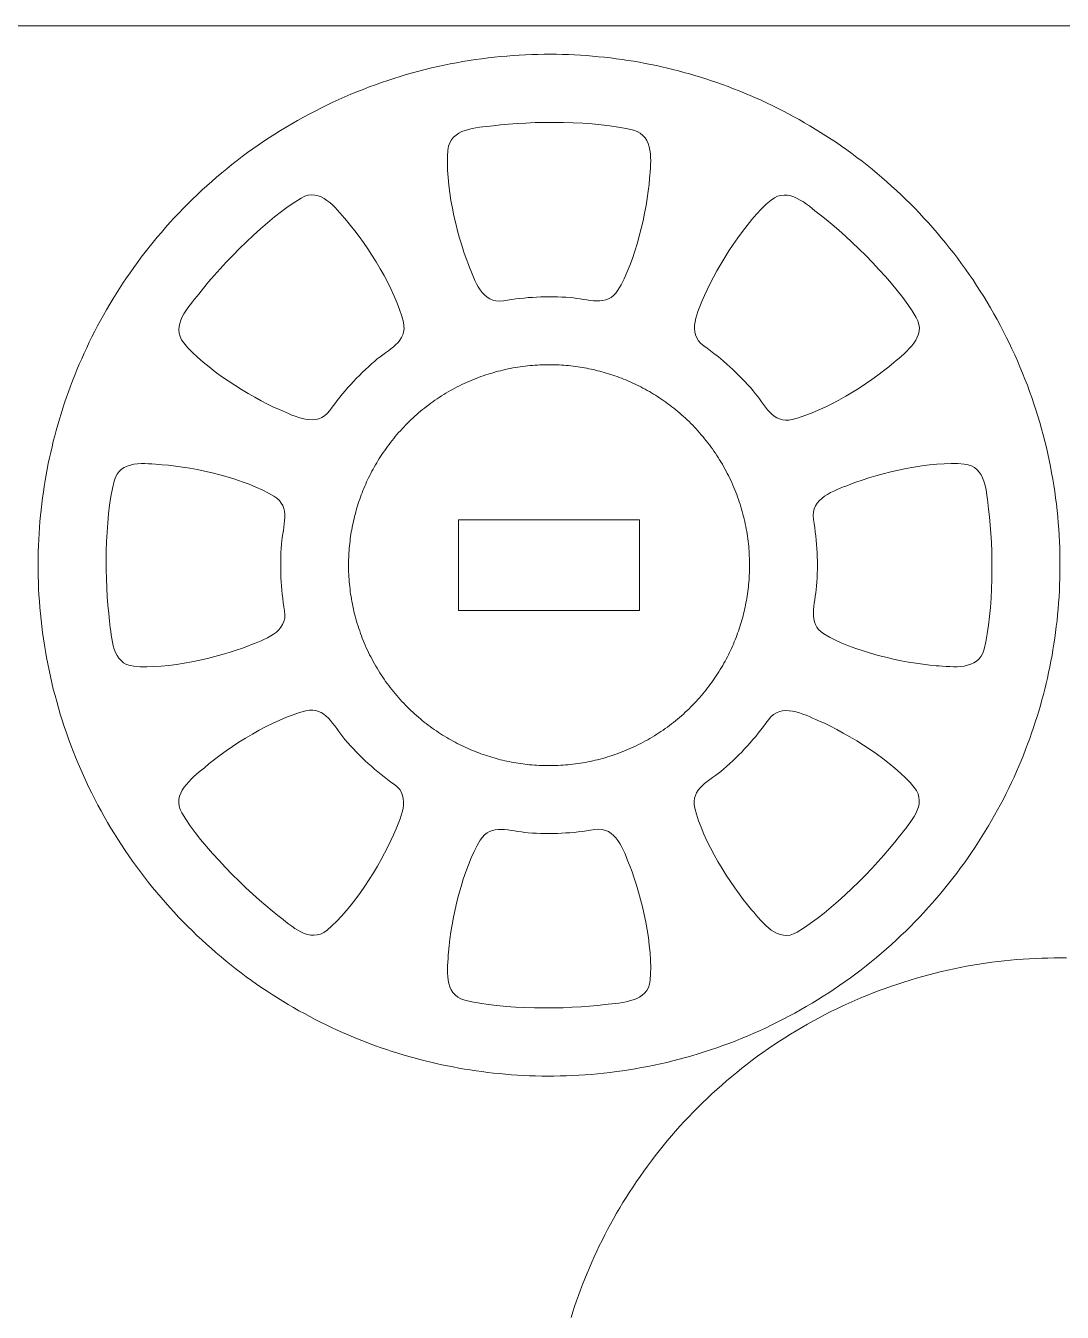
# Model space of a CAD drawing. Header units: inches. Extents: x -487 to 78, y 105 to 340.
# Drawn here: x -77.89 to -42.43, y 296.37 to 340.39 of the extents above; entities that cross this region are included whole.
import ezdxf

# ---------------------------------------------------------------- set-up
doc = ezdxf.new("R2010")
doc.units = ezdxf.units.IN
doc.header["$MEASUREMENT"] = 0
doc.layers.add('Capa 1', color=7, linetype='Continuous')
doc.layers.add('Capa 3', color=150, linetype='Continuous')

msp = doc.modelspace()

# ---------------------------------------------------------------- linework, layer by layer
at = {"layer": 'Capa 1', "color": 28, "lineweight": 9, "true_color": 0x11100b}
for points in [[(-55.745, 338.892), (-55.933, 338.938), (-56.124, 338.982), (-56.313, 339.024), (-56.507, 339.064), (-56.701, 339.102), (-56.895, 339.138), (-57.089, 339.172), (-57.285, 339.204), (-57.485, 339.234), (-57.684, 339.261), (-57.884, 339.287), (-58.086, 339.31), (-58.288, 339.331), (-58.493, 339.349), (-58.698, 339.366), (-58.903, 339.38), (-59.108, 339.391), (-59.315, 339.4), (-59.523, 339.407), (-59.733, 339.411), (-59.944, 339.413), (-60.154, 339.412), (-60.364, 339.409), (-60.575, 339.403), (-60.788, 339.395), (-61.001, 339.383), (-61.214, 339.37), (-61.427, 339.353), (-61.64, 339.334), (-61.856, 339.313), (-62.072, 339.288), (-62.285, 339.261), (-62.501, 339.231), (-62.716, 339.198), (-62.932, 339.163), (-63.145, 339.125), (-63.361, 339.083), (-63.577, 339.04), (-63.793, 338.993), (-64.009, 338.944), (-64.222, 338.891), (-64.438, 338.836), (-64.651, 338.778), (-64.867, 338.717), (-65.08, 338.654), (-65.293, 338.588), (-65.503, 338.518), (-65.716, 338.446), (-65.926, 338.371), (-66.137, 338.294), (-66.347, 338.213), (-66.555, 338.13), (-66.765, 338.044), (-66.97, 337.956), (-67.178, 337.864), (-67.383, 337.77), (-67.585, 337.673), (-67.79, 337.574), (-67.989, 337.472), (-68.191, 337.367), (-68.388, 337.259), (-68.587, 337.149), (-68.784, 337.037), (-68.978, 336.921), (-69.172, 336.804), (-69.363, 336.683), (-69.552, 336.561), (-69.74, 336.436), (-69.929, 336.308), (-70.112, 336.179), (-70.295, 336.047), (-70.478, 335.912), (-70.658, 335.776), (-70.836, 335.637), (-71.011, 335.496), (-71.183, 335.353), (-71.355, 335.208), (-71.524, 335.061), (-71.694, 334.911), (-71.858, 334.76), (-72.022, 334.607), (-72.183, 334.452), (-72.341, 334.296), (-72.497, 334.137), (-72.652, 333.977), (-72.803, 333.815), (-72.953, 333.652), (-73.101, 333.487), (-73.245, 333.32), (-73.387, 333.152), (-73.527, 332.983), (-73.666, 332.812), (-73.8, 332.64), (-73.934, 332.467), (-74.062, 332.292), (-74.191, 332.116), (-74.316, 331.939), (-74.439, 331.761), (-74.559, 331.582), (-74.677, 331.403), (-74.792, 331.222), (-74.904, 331.04), (-75.013, 330.858), (-75.119, 330.674), (-75.226, 330.49), (-75.327, 330.306), (-75.428, 330.12), (-75.524, 329.935), (-75.619, 329.748), (-75.71, 329.562), (-75.8, 329.374), (-75.887, 329.187), (-75.972, 328.999), (-76.054, 328.811), (-76.133, 328.622), (-76.209, 328.434), (-76.283, 328.245), (-76.354, 328.056), (-76.425, 327.867), (-76.491, 327.678), (-76.556, 327.489), (-76.619, 327.301), (-76.677, 327.112), (-76.734, 326.924), (-76.789, 326.735), (-76.843, 326.547), (-76.892, 326.359), (-76.942, 326.172), (-76.985, 325.984), (-77.032, 325.794), (-77.073, 325.604), (-77.114, 325.412), (-77.152, 325.218), (-77.187, 325.024), (-77.22, 324.828), (-77.253, 324.631), (-77.283, 324.433), (-77.31, 324.234), (-77.335, 324.033), (-77.36, 323.832), (-77.379, 323.629), (-77.398, 323.426), (-77.414, 323.221), (-77.428, 323.016), (-77.442, 322.809), (-77.45, 322.602), (-77.455, 322.394), (-77.461, 322.185), (-77.463, 321.975), (-77.461, 321.765), (-77.458, 321.554), (-77.453, 321.342), (-77.444, 321.13), (-77.433, 320.917), (-77.42, 320.704), (-77.403, 320.49), (-77.384, 320.276), (-77.362, 320.062), (-77.338, 319.847), (-77.31, 319.632), (-77.28, 319.417), (-77.248, 319.202), (-77.212, 318.987), (-77.174, 318.771), (-77.133, 318.556), (-77.089, 318.34), (-77.043, 318.125), (-76.994, 317.91), (-76.942, 317.695), (-76.884, 317.481), (-76.827, 317.266), (-76.767, 317.052), (-76.704, 316.839), (-76.636, 316.626), (-76.567, 316.414), (-76.496, 316.202), (-76.42, 315.991), (-76.343, 315.78), (-76.261, 315.571), (-76.179, 315.362), (-76.095, 315.154), (-76.005, 314.947), (-75.914, 314.741), (-75.819, 314.536), (-75.723, 314.332), (-75.622, 314.129), (-75.521, 313.928), (-75.415, 313.728), (-75.308, 313.528), (-75.199, 313.331), (-75.087, 313.135), (-74.969, 312.94), (-74.852, 312.747), (-74.732, 312.555), (-74.611, 312.365), (-74.486, 312.177), (-74.357, 311.99), (-74.229, 311.805), (-74.095, 311.622), (-73.961, 311.44), (-73.824, 311.261), (-73.685, 311.083), (-73.546, 310.908), (-73.401, 310.734), (-73.256, 310.562), (-73.109, 310.393), (-72.961, 310.225), (-72.808, 310.06), (-72.655, 309.897), (-72.502, 309.736), (-72.344, 309.577), (-72.185, 309.42), (-72.027, 309.266), (-71.863, 309.114), (-71.702, 308.965), (-71.535, 308.818), (-71.369, 308.673), (-71.202, 308.53), (-71.033, 308.391), (-70.86, 308.253), (-70.688, 308.118), (-70.516, 307.985), (-70.341, 307.855), (-70.167, 307.728), (-69.989, 307.602), (-69.811, 307.48), (-69.631, 307.36), (-69.451, 307.242), (-69.27, 307.127), (-69.09, 307.015), (-68.907, 306.905), (-68.724, 306.798), (-68.538, 306.693), (-68.355, 306.591), (-68.169, 306.491), (-67.984, 306.394), (-67.798, 306.299), (-67.609, 306.207), (-67.424, 306.118), (-67.235, 306.031), (-67.047, 305.947), (-66.861, 305.865), (-66.672, 305.786), (-66.484, 305.709), (-66.295, 305.635), (-66.104, 305.563), (-65.916, 305.493), (-65.727, 305.426), (-65.539, 305.362), (-65.35, 305.3), (-65.162, 305.24), (-64.973, 305.183), (-64.785, 305.128), (-64.596, 305.075), (-64.408, 305.025), (-64.222, 304.977), (-64.033, 304.931), (-63.842, 304.887), (-63.654, 304.845), (-63.46, 304.805), (-63.268, 304.767), (-63.072, 304.731), (-62.878, 304.697), (-62.681, 304.665), (-62.482, 304.635), (-62.282, 304.608), (-62.083, 304.582), (-61.881, 304.559), (-61.678, 304.538), (-61.474, 304.519), (-61.269, 304.503), (-61.064, 304.489), (-60.859, 304.478), (-60.651, 304.468), (-60.444, 304.462), (-60.233, 304.457), (-60.026, 304.456), (-59.815, 304.456), (-59.602, 304.46), (-59.392, 304.466), (-59.179, 304.474), (-58.966, 304.485), (-58.753, 304.499), (-58.54, 304.515), (-58.326, 304.534), (-58.111, 304.556), (-57.897, 304.581), (-57.682, 304.608), (-57.466, 304.638), (-57.25, 304.67), (-57.037, 304.706), (-56.821, 304.744), (-56.605, 304.785), (-56.389, 304.829), (-56.174, 304.876), (-55.958, 304.925), (-55.745, 304.978), (-55.529, 305.032), (-55.316, 305.091), (-55.103, 305.151), (-54.887, 305.215), (-54.674, 305.281), (-54.463, 305.35), (-54.25, 305.422), (-54.04, 305.497), (-53.83, 305.575), (-53.619, 305.655), (-53.412, 305.738), (-53.204, 305.824), (-52.996, 305.913), (-52.789, 306.005), (-52.584, 306.099), (-52.382, 306.195), (-52.18, 306.295), (-51.977, 306.397), (-51.778, 306.502), (-51.579, 306.61), (-51.379, 306.72), (-51.185, 306.832), (-50.988, 306.947), (-50.797, 307.065), (-50.603, 307.185), (-50.415, 307.308), (-50.226, 307.433), (-50.038, 307.56), (-49.855, 307.69), (-49.672, 307.822), (-49.489, 307.956), (-49.311, 308.093), (-49.133, 308.232), (-48.956, 308.373), (-48.784, 308.516), (-48.612, 308.661), (-48.442, 308.808), (-48.273, 308.957), (-48.109, 309.108), (-47.945, 309.261), (-47.784, 309.416), (-47.625, 309.573), (-47.47, 309.732), (-47.314, 309.892), (-47.164, 310.053), (-47.014, 310.217), (-46.866, 310.382), (-46.721, 310.548), (-46.579, 310.716), (-46.44, 310.886), (-46.303, 311.057), (-46.167, 311.229), (-46.036, 311.402), (-45.904, 311.577), (-45.776, 311.752), (-45.65, 311.929), (-45.53, 312.107), (-45.41, 312.286), (-45.292, 312.466), (-45.175, 312.647), (-45.063, 312.829), (-44.954, 313.011), (-44.847, 313.195), (-44.741, 313.378), (-44.639, 313.563), (-44.541, 313.748), (-44.443, 313.934), (-44.35, 314.12), (-44.257, 314.307), (-44.167, 314.494), (-44.079, 314.682), (-43.995, 314.87), (-43.913, 315.058), (-43.834, 315.246), (-43.757, 315.435), (-43.683, 315.624), (-43.612, 315.813), (-43.541, 316.002), (-43.476, 316.19), (-43.41, 316.379), (-43.35, 316.568), (-43.29, 316.757), (-43.233, 316.945), (-43.178, 317.133), (-43.123, 317.322), (-43.074, 317.509), (-43.025, 317.697), (-42.981, 317.885), (-42.938, 318.074), (-42.894, 318.265), (-42.853, 318.457), (-42.815, 318.65), (-42.779, 318.845), (-42.746, 319.041), (-42.713, 319.238), (-42.683, 319.436), (-42.656, 319.635), (-42.632, 319.836), (-42.607, 320.037), (-42.588, 320.24), (-42.569, 320.443), (-42.552, 320.648), (-42.539, 320.853), (-42.528, 321.06), (-42.517, 321.267), (-42.511, 321.475), (-42.506, 321.684), (-42.506, 321.894), (-42.506, 322.104), (-42.509, 322.315), (-42.514, 322.527), (-42.522, 322.739), (-42.533, 322.951), (-42.547, 323.165), (-42.563, 323.378), (-42.582, 323.592), (-42.604, 323.807), (-42.629, 324.021), (-42.656, 324.236), (-42.686, 324.451), (-42.719, 324.667), (-42.754, 324.882), (-42.793, 325.098), (-42.834, 325.313), (-42.877, 325.528), (-42.924, 325.744), (-42.973, 325.959), (-43.028, 326.174), (-43.082, 326.388), (-43.14, 326.603), (-43.2, 326.817), (-43.263, 327.03), (-43.331, 327.243), (-43.399, 327.455), (-43.47, 327.667), (-43.547, 327.878), (-43.623, 328.088), (-43.705, 328.298), (-43.787, 328.507), (-43.875, 328.715), (-43.962, 328.922), (-44.055, 329.128), (-44.148, 329.333), (-44.243, 329.537), (-44.344, 329.739), (-44.445, 329.941), (-44.552, 330.141), (-44.659, 330.34), (-44.768, 330.538), (-44.883, 330.734), (-44.997, 330.929), (-45.115, 331.122), (-45.235, 331.314), (-45.358, 331.504), (-45.481, 331.692), (-45.609, 331.879), (-45.74, 332.064), (-45.872, 332.247), (-46.005, 332.428), (-46.142, 332.608), (-46.281, 332.785), (-46.421, 332.961), (-46.565, 333.135), (-46.71, 333.306), (-46.858, 333.476), (-47.005, 333.644), (-47.158, 333.809), (-47.311, 333.972), (-47.464, 334.133), (-47.623, 334.292), (-47.781, 334.448), (-47.94, 334.602), (-48.104, 334.754), (-48.265, 334.904), (-48.431, 335.051), (-48.598, 335.196), (-48.765, 335.338), (-48.934, 335.478), (-49.106, 335.616), (-49.278, 335.751), (-49.45, 335.884), (-49.625, 336.014), (-49.803, 336.141), (-49.978, 336.266), (-50.155, 336.389), (-50.335, 336.509), (-50.516, 336.627), (-50.696, 336.742), (-50.879, 336.854), (-51.059, 336.964), (-51.242, 337.071), (-51.428, 337.176), (-51.611, 337.278), (-51.797, 337.378), (-51.983, 337.475), (-52.169, 337.569), (-52.357, 337.661), (-52.543, 337.751), (-52.731, 337.838), (-52.92, 337.922), (-53.108, 338.004), (-53.297, 338.083), (-53.485, 338.16), (-53.674, 338.234), (-53.862, 338.306), (-54.051, 338.375), (-54.239, 338.442), (-54.428, 338.507), (-54.617, 338.569), (-54.805, 338.629), (-54.993, 338.686), (-55.182, 338.741), (-55.37, 338.793), (-55.559, 338.844), (-55.745, 338.892)], [(-58.321, 328.588), (-58.247, 328.57), (-58.173, 328.55), (-58.1, 328.529), (-58.026, 328.508), (-57.952, 328.485), (-57.878, 328.462), (-57.805, 328.438), (-57.731, 328.412), (-57.654, 328.386), (-57.581, 328.359), (-57.507, 328.331), (-57.433, 328.301), (-57.359, 328.271), (-57.285, 328.24), (-57.212, 328.208), (-57.138, 328.175), (-57.064, 328.141), (-56.99, 328.106), (-56.917, 328.07), (-56.843, 328.032), (-56.772, 327.994), (-56.698, 327.955), (-56.627, 327.915), (-56.553, 327.874), (-56.482, 327.832), (-56.411, 327.789), (-56.34, 327.745), (-56.269, 327.7), (-56.198, 327.653), (-56.127, 327.607), (-56.056, 327.558), (-55.988, 327.509), (-55.92, 327.459), (-55.851, 327.408), (-55.783, 327.356), (-55.715, 327.303), (-55.649, 327.249), (-55.581, 327.194), (-55.515, 327.138), (-55.45, 327.081), (-55.384, 327.024), (-55.321, 326.965), (-55.258, 326.906), (-55.196, 326.845), (-55.133, 326.783), (-55.07, 326.721), (-55.01, 326.658), (-54.95, 326.594), (-54.892, 326.529), (-54.832, 326.464), (-54.775, 326.397), (-54.717, 326.329), (-54.663, 326.261), (-54.606, 326.193), (-54.551, 326.123), (-54.499, 326.052), (-54.447, 325.981), (-54.395, 325.909), (-54.343, 325.837), (-54.294, 325.763), (-54.245, 325.69), (-54.196, 325.615), (-54.149, 325.54), (-54.103, 325.464), (-54.056, 325.387), (-54.013, 325.31), (-53.969, 325.233), (-53.928, 325.155), (-53.887, 325.076), (-53.846, 324.997), (-53.808, 324.918), (-53.769, 324.838), (-53.731, 324.757), (-53.696, 324.676), (-53.663, 324.595), (-53.628, 324.514), (-53.595, 324.431), (-53.565, 324.349), (-53.535, 324.267), (-53.505, 324.184), (-53.475, 324.101), (-53.45, 324.017), (-53.423, 323.934), (-53.398, 323.85), (-53.373, 323.766), (-53.352, 323.682), (-53.33, 323.598), (-53.308, 323.514), (-53.289, 323.429), (-53.272, 323.345), (-53.253, 323.26), (-53.237, 323.176), (-53.223, 323.091), (-53.209, 323.007), (-53.196, 322.922), (-53.185, 322.838), (-53.174, 322.753), (-53.163, 322.669), (-53.155, 322.585), (-53.149, 322.501), (-53.141, 322.417), (-53.136, 322.333), (-53.133, 322.25), (-53.128, 322.167), (-53.128, 322.084), (-53.125, 322.001), (-53.125, 321.918), (-53.125, 321.836), (-53.128, 321.754), (-53.13, 321.673), (-53.133, 321.591), (-53.139, 321.51), (-53.144, 321.429), (-53.149, 321.349), (-53.158, 321.269), (-53.166, 321.19), (-53.174, 321.111), (-53.185, 321.032), (-53.196, 320.954), (-53.207, 320.876), (-53.22, 320.799), (-53.231, 320.722), (-53.248, 320.646), (-53.261, 320.57), (-53.278, 320.494), (-53.294, 320.42), (-53.311, 320.345), (-53.33, 320.272), (-53.349, 320.198), (-53.368, 320.124), (-53.39, 320.051), (-53.409, 319.977), (-53.434, 319.903), (-53.455, 319.829), (-53.48, 319.755), (-53.505, 319.68), (-53.532, 319.606), (-53.559, 319.532), (-53.586, 319.458), (-53.617, 319.384), (-53.647, 319.31), (-53.677, 319.236), (-53.709, 319.162), (-53.742, 319.088), (-53.778, 319.015), (-53.813, 318.941), (-53.849, 318.868), (-53.884, 318.795), (-53.923, 318.722), (-53.964, 318.649), (-54.002, 318.577), (-54.043, 318.505), (-54.086, 318.433), (-54.13, 318.361), (-54.174, 318.29), (-54.218, 318.219), (-54.264, 318.148), (-54.311, 318.078), (-54.36, 318.009), (-54.409, 317.939), (-54.458, 317.87), (-54.51, 317.802), (-54.562, 317.733), (-54.614, 317.666), (-54.668, 317.599), (-54.723, 317.532), (-54.78, 317.466), (-54.835, 317.401), (-54.895, 317.336), (-54.952, 317.272), (-55.013, 317.209), (-55.073, 317.146), (-55.135, 317.084), (-55.196, 317.022), (-55.261, 316.961), (-55.324, 316.901), (-55.39, 316.842), (-55.455, 316.784), (-55.521, 316.726), (-55.589, 316.669), (-55.657, 316.613), (-55.726, 316.557), (-55.794, 316.503), (-55.865, 316.449), (-55.936, 316.397), (-56.01, 316.345), (-56.081, 316.294), (-56.155, 316.244), (-56.228, 316.195), (-56.302, 316.147), (-56.379, 316.099), (-56.455, 316.054), (-56.532, 316.008), (-56.608, 315.964), (-56.684, 315.921), (-56.764, 315.879), (-56.843, 315.837), (-56.919, 315.797), (-57.001, 315.758), (-57.081, 315.72), (-57.16, 315.683), (-57.242, 315.648), (-57.324, 315.613), (-57.403, 315.579), (-57.485, 315.546), (-57.57, 315.515), (-57.652, 315.484), (-57.734, 315.455), (-57.818, 315.427), (-57.9, 315.4), (-57.985, 315.374), (-58.067, 315.348), (-58.151, 315.325), (-58.236, 315.302), (-58.321, 315.28), (-58.406, 315.26), (-58.488, 315.241), (-58.572, 315.222), (-58.657, 315.205), (-58.742, 315.189), (-58.826, 315.174), (-58.911, 315.16), (-58.996, 315.147), (-59.08, 315.135), (-59.165, 315.125), (-59.25, 315.115), (-59.332, 315.107), (-59.416, 315.099), (-59.501, 315.093), (-59.583, 315.087), (-59.668, 315.083), (-59.752, 315.08), (-59.834, 315.077), (-59.916, 315.076), (-59.998, 315.076), (-60.083, 315.076), (-60.165, 315.078), (-60.244, 315.081), (-60.326, 315.084), (-60.408, 315.089), (-60.487, 315.094), (-60.569, 315.101), (-60.648, 315.108), (-60.728, 315.116), (-60.807, 315.125), (-60.886, 315.135), (-60.963, 315.146), (-61.042, 315.158), (-61.118, 315.17), (-61.195, 315.184), (-61.271, 315.198), (-61.348, 315.213), (-61.424, 315.229), (-61.498, 315.245), (-61.572, 315.262), (-61.646, 315.28), (-61.719, 315.299), (-61.793, 315.319), (-61.867, 315.339), (-61.941, 315.361), (-62.014, 315.383), (-62.088, 315.407), (-62.162, 315.431), (-62.238, 315.457), (-62.312, 315.483), (-62.386, 315.51), (-62.46, 315.538), (-62.533, 315.567), (-62.607, 315.598), (-62.681, 315.629), (-62.755, 315.661), (-62.829, 315.694), (-62.902, 315.728), (-62.976, 315.763), (-63.05, 315.799), (-63.124, 315.836), (-63.195, 315.874), (-63.268, 315.913), (-63.342, 315.954), (-63.413, 315.995), (-63.484, 316.037), (-63.555, 316.08), (-63.629, 316.124), (-63.7, 316.169), (-63.768, 316.215), (-63.839, 316.262), (-63.91, 316.31), (-63.979, 316.36), (-64.047, 316.41), (-64.115, 316.461), (-64.184, 316.513), (-64.252, 316.566), (-64.32, 316.62), (-64.386, 316.675), (-64.451, 316.731), (-64.517, 316.787), (-64.582, 316.845), (-64.645, 316.904), (-64.708, 316.963), (-64.771, 317.024), (-64.834, 317.085), (-64.897, 317.148), (-64.957, 317.211), (-65.017, 317.275), (-65.077, 317.34), (-65.134, 317.405), (-65.192, 317.472), (-65.249, 317.539), (-65.306, 317.608), (-65.361, 317.676), (-65.416, 317.746), (-65.468, 317.816), (-65.522, 317.888), (-65.574, 317.96), (-65.623, 318.032), (-65.675, 318.106), (-65.722, 318.179), (-65.771, 318.254), (-65.817, 318.329), (-65.864, 318.405), (-65.91, 318.481), (-65.954, 318.558), (-65.998, 318.636), (-66.039, 318.714), (-66.08, 318.793), (-66.121, 318.872), (-66.159, 318.951), (-66.197, 319.031), (-66.235, 319.112), (-66.271, 319.193), (-66.306, 319.274), (-66.339, 319.355), (-66.372, 319.437), (-66.402, 319.52), (-66.435, 319.602), (-66.462, 319.685), (-66.492, 319.768), (-66.519, 319.852), (-66.544, 319.935), (-66.569, 320.019), (-66.593, 320.103), (-66.615, 320.187), (-66.637, 320.271), (-66.659, 320.355), (-66.678, 320.44), (-66.697, 320.524), (-66.713, 320.609), (-66.73, 320.693), (-66.743, 320.778), (-66.757, 320.862), (-66.771, 320.947), (-66.782, 321.031), (-66.793, 321.116), (-66.803, 321.2), (-66.812, 321.284), (-66.82, 321.368), (-66.825, 321.452), (-66.831, 321.535), (-66.836, 321.619), (-66.839, 321.702), (-66.842, 321.785), (-66.842, 321.868), (-66.842, 321.95), (-66.842, 322.033), (-66.839, 322.115), (-66.836, 322.196), (-66.834, 322.278), (-66.828, 322.359), (-66.823, 322.439), (-66.817, 322.519), (-66.809, 322.599), (-66.801, 322.679), (-66.793, 322.758), (-66.782, 322.837), (-66.771, 322.915), (-66.76, 322.993), (-66.749, 323.07), (-66.735, 323.147), (-66.719, 323.223), (-66.705, 323.299), (-66.689, 323.374), (-66.672, 323.449), (-66.656, 323.523), (-66.637, 323.597), (-66.618, 323.671), (-66.599, 323.744), (-66.579, 323.818), (-66.558, 323.892), (-66.533, 323.966), (-66.511, 324.04), (-66.487, 324.114), (-66.462, 324.188), (-66.435, 324.262), (-66.407, 324.336), (-66.38, 324.411), (-66.35, 324.485), (-66.32, 324.559), (-66.29, 324.633), (-66.257, 324.706), (-66.224, 324.78), (-66.189, 324.854), (-66.156, 324.927), (-66.118, 325.001), (-66.082, 325.073), (-66.044, 325.146), (-66.003, 325.219), (-65.965, 325.292), (-65.924, 325.364), (-65.88, 325.436), (-65.839, 325.507), (-65.793, 325.579), (-65.749, 325.65), (-65.703, 325.72), (-65.656, 325.79), (-65.607, 325.86), (-65.558, 325.93), (-65.509, 325.999), (-65.457, 326.067), (-65.405, 326.135), (-65.353, 326.203), (-65.298, 326.27), (-65.243, 326.336), (-65.186, 326.402), (-65.132, 326.468), (-65.071, 326.532), (-65.014, 326.597), (-64.954, 326.66), (-64.894, 326.723), (-64.834, 326.785), (-64.771, 326.847), (-64.708, 326.907), (-64.643, 326.967), (-64.577, 327.027), (-64.511, 327.085), (-64.446, 327.143), (-64.378, 327.2), (-64.309, 327.256), (-64.241, 327.311), (-64.173, 327.366), (-64.102, 327.419), (-64.031, 327.472), (-63.96, 327.524), (-63.886, 327.575), (-63.812, 327.625), (-63.738, 327.674), (-63.665, 327.722), (-63.588, 327.769), (-63.512, 327.815), (-63.438, 327.861), (-63.359, 327.905), (-63.282, 327.948), (-63.203, 327.99), (-63.126, 328.031), (-63.047, 328.071), (-62.968, 328.11), (-62.886, 328.148), (-62.807, 328.185), (-62.725, 328.221), (-62.646, 328.256), (-62.564, 328.29), (-62.482, 328.322), (-62.4, 328.354), (-62.315, 328.384), (-62.233, 328.414), (-62.151, 328.442), (-62.066, 328.469), (-61.982, 328.495), (-61.9, 328.52), (-61.815, 328.544), (-61.73, 328.567), (-61.646, 328.588), (-61.564, 328.609), (-61.479, 328.628), (-61.394, 328.647), (-61.31, 328.664), (-61.225, 328.68), (-61.14, 328.695), (-61.056, 328.709), (-60.971, 328.722), (-60.886, 328.733), (-60.801, 328.744), (-60.72, 328.754), (-60.635, 328.762), (-60.55, 328.77), (-60.465, 328.776), (-60.384, 328.782), (-60.299, 328.786), (-60.217, 328.789), (-60.132, 328.792), (-60.05, 328.793), (-59.968, 328.793), (-59.886, 328.792), (-59.804, 328.791), (-59.722, 328.788), (-59.64, 328.785), (-59.559, 328.78), (-59.479, 328.775), (-59.397, 328.768), (-59.318, 328.761), (-59.239, 328.753), (-59.16, 328.744), (-59.08, 328.733), (-59.004, 328.723), (-58.925, 328.711), (-58.848, 328.698), (-58.772, 328.685), (-58.695, 328.671), (-58.619, 328.656), (-58.545, 328.64), (-58.468, 328.624), (-58.395, 328.606), (-58.321, 328.588)], [(-56.887, 320.386), (-63.08, 320.386), (-63.08, 323.483), (-56.887, 323.483), (-56.887, 320.386)], [(-42.287, 308.497), (-42.495, 308.499), (-42.705, 308.498), (-42.918, 308.495), (-43.129, 308.489), (-43.342, 308.48), (-43.555, 308.469), (-43.768, 308.455), (-43.981, 308.439), (-44.194, 308.42), (-44.41, 308.398), (-44.623, 308.374), (-44.839, 308.347), (-45.055, 308.317), (-45.271, 308.284), (-45.484, 308.248), (-45.699, 308.21), (-45.915, 308.169), (-46.131, 308.125), (-46.347, 308.079), (-46.56, 308.029), (-46.776, 307.977), (-46.992, 307.922), (-47.205, 307.864), (-47.418, 307.803), (-47.634, 307.74), (-47.844, 307.673), (-48.057, 307.604), (-48.27, 307.532), (-48.481, 307.457), (-48.691, 307.379), (-48.901, 307.299), (-49.109, 307.216), (-49.316, 307.13), (-49.524, 307.041), (-49.732, 306.95), (-49.937, 306.856), (-50.139, 306.759), (-50.341, 306.659), (-50.543, 306.557), (-50.742, 306.452), (-50.942, 306.345), (-51.141, 306.235), (-51.335, 306.122), (-51.532, 306.007), (-51.723, 305.889), (-51.917, 305.769), (-52.106, 305.647), (-52.294, 305.522), (-52.48, 305.394), (-52.666, 305.264), (-52.849, 305.132), (-53.032, 304.998), (-53.209, 304.861), (-53.387, 304.722), (-53.565, 304.582), (-53.737, 304.439), (-53.909, 304.293), (-54.078, 304.146), (-54.245, 303.997), (-54.412, 303.846), (-54.575, 303.693), (-54.737, 303.538), (-54.895, 303.381), (-55.051, 303.223), (-55.204, 303.063), (-55.357, 302.901), (-55.507, 302.737), (-55.655, 302.572), (-55.799, 302.406), (-55.941, 302.238), (-56.081, 302.068), (-56.217, 301.898), (-56.354, 301.726), (-56.485, 301.552), (-56.616, 301.378), (-56.745, 301.202), (-56.87, 301.025), (-56.99, 300.847), (-57.111, 300.668), (-57.228, 300.488), (-57.343, 300.307), (-57.458, 300.126), (-57.567, 299.943), (-57.673, 299.76), (-57.777, 299.576), (-57.881, 299.391), (-57.979, 299.206), (-58.078, 299.02), (-58.171, 298.834), (-58.264, 298.647), (-58.354, 298.46), (-58.441, 298.272), (-58.523, 298.084), (-58.605, 297.896), (-58.684, 297.708), (-58.763, 297.519), (-58.837, 297.33), (-58.908, 297.142), (-58.977, 296.953), (-59.045, 296.764), (-59.11, 296.575), (-59.171, 296.386), (-59.231, 296.198)]]:
    msp.add_lwpolyline(points, dxfattribs=at)
for points in [[(-61.547, 330.982), (-62.279, 330.855), (-62.533, 331.695), (-62.741, 332.219), (-63.165, 333.282), (-63.55, 334.996), (-63.443, 336.137), (-63.372, 336.892), (-62.462, 336.897), (-61.9, 336.968), (-60.586, 337.136), (-58.376, 337.145), (-57.097, 336.811), (-56.365, 336.619), (-56.504, 335.737), (-56.545, 335.171), (-56.627, 334.055), (-57.042, 332.289), (-57.63, 331.338), (-57.99, 330.752), (-58.654, 331.04), (-59.266, 331.088), (-60.028, 331.148), (-60.793, 331.108), (-61.547, 330.982)], [(-67.487, 327.227), (-67.918, 326.62), (-68.686, 327.031), (-69.208, 327.256), (-70.227, 327.695), (-71.781, 328.678), (-72.478, 329.537), (-72.95, 330.122), (-72.314, 330.763), (-71.969, 331.209), (-71.155, 332.261), (-69.604, 333.825), (-68.462, 334.494), (-67.809, 334.877), (-67.282, 334.154), (-66.913, 333.725), (-66.178, 332.875), (-65.227, 331.34), (-64.968, 330.248), (-64.809, 329.579), (-65.481, 329.313), (-65.948, 328.915), (-66.53, 328.418), (-67.044, 327.849), (-67.487, 327.227)], [(-54.69, 329.438), (-55.299, 329.869), (-54.887, 330.636), (-54.663, 331.157), (-54.215, 332.194), (-53.259, 333.707), (-52.387, 334.424), (-51.8, 334.905), (-51.158, 334.269), (-50.71, 333.921), (-49.658, 333.108), (-48.093, 331.553), (-47.423, 330.412), (-47.041, 329.76), (-47.765, 329.233), (-48.194, 328.863), (-49.052, 328.121), (-50.557, 327.189), (-51.663, 326.921), (-52.338, 326.756), (-52.603, 327.43), (-53.002, 327.899), (-53.499, 328.481), (-54.07, 328.994), (-54.69, 329.438)], [(-69.03, 320.371), (-68.91, 319.636), (-69.738, 319.387), (-70.268, 319.176), (-71.311, 318.76), (-73.071, 318.364), (-74.185, 318.475), (-74.942, 318.549), (-74.945, 319.452), (-75.018, 320.017), (-75.19, 321.385), (-75.199, 323.476), (-74.863, 324.813), (-74.677, 325.552), (-73.789, 325.414), (-73.221, 325.372), (-72.071, 325.288), (-70.382, 324.89), (-69.393, 324.292), (-68.798, 323.933), (-69.09, 323.265), (-69.136, 322.653), (-69.197, 321.89), (-69.158, 321.125), (-69.03, 320.371)], [(-50.937, 323.498), (-51.057, 324.233), (-50.229, 324.481), (-49.699, 324.693), (-48.655, 325.109), (-46.899, 325.505), (-45.781, 325.394), (-45.025, 325.319), (-45.022, 324.417), (-44.951, 323.852), (-44.776, 322.484), (-44.771, 320.392), (-45.104, 319.056), (-45.29, 318.317), (-46.178, 318.455), (-46.746, 318.496), (-47.863, 318.578), (-49.628, 318.993), (-50.581, 319.58), (-51.166, 319.942), (-50.879, 320.603), (-50.83, 321.216), (-50.77, 321.979), (-50.811, 322.744), (-50.937, 323.498)], [(-65.276, 314.431), (-64.67, 314), (-65.08, 313.233), (-65.306, 312.711), (-65.757, 311.661), (-66.697, 310.175), (-67.579, 309.445), (-68.164, 308.962), (-68.812, 309.602), (-69.257, 309.948), (-70.306, 310.76), (-71.89, 312.336), (-72.543, 313.456), (-72.926, 314.11), (-72.205, 314.634), (-71.776, 315.006), (-70.915, 315.748), (-69.41, 316.679), (-68.303, 316.948), (-67.629, 317.113), (-67.366, 316.439), (-66.965, 315.969), (-66.468, 315.388), (-65.896, 314.875), (-65.276, 314.431)], [(-52.48, 316.642), (-52.046, 317.247), (-51.286, 316.839), (-50.762, 316.613), (-49.74, 316.174), (-48.186, 315.19), (-47.489, 314.332), (-47.016, 313.746), (-47.653, 313.106), (-47.997, 312.66), (-48.833, 311.579), (-50.327, 310.076), (-51.499, 309.378), (-52.152, 308.989), (-52.682, 309.711), (-53.054, 310.144), (-53.791, 310.996), (-54.739, 312.526), (-54.999, 313.621), (-55.157, 314.29), (-54.485, 314.556), (-54.018, 314.954), (-53.436, 315.451), (-52.923, 316.02), (-52.48, 316.642)], [(-58.419, 312.886), (-57.684, 313.006), (-57.436, 312.182), (-57.225, 311.65), (-56.802, 310.588), (-56.417, 308.872), (-56.523, 307.731), (-56.594, 306.977), (-57.504, 306.972), (-58.067, 306.901), (-59.381, 306.733), (-61.594, 306.724), (-62.87, 307.058), (-63.602, 307.249), (-63.462, 308.132), (-63.421, 308.698), (-63.339, 309.814), (-62.924, 311.58), (-62.337, 312.531), (-61.976, 313.117), (-61.315, 312.829), (-60.7, 312.781), (-59.938, 312.721), (-59.173, 312.761), (-58.419, 312.886)]]:
    msp.add_open_spline(points, degree=3, knots=[0, 0, 0, 0, 1, 1, 1, 2, 2, 2, 3, 3, 3, 4, 4, 4, 5, 5, 5, 6, 6, 6, 7, 7, 7, 8, 8, 8, 8], dxfattribs=at)
at = {"layer": 'Capa 3', "lineweight": 0}
msp.add_lwpolyline([(-391.165, 340.389), (78.122, 340.389), (78.122, 104.667), (-391.188, 104.712), (-391.165, 340.389)], dxfattribs=at)

doc.saveas('drawing.dxf')
